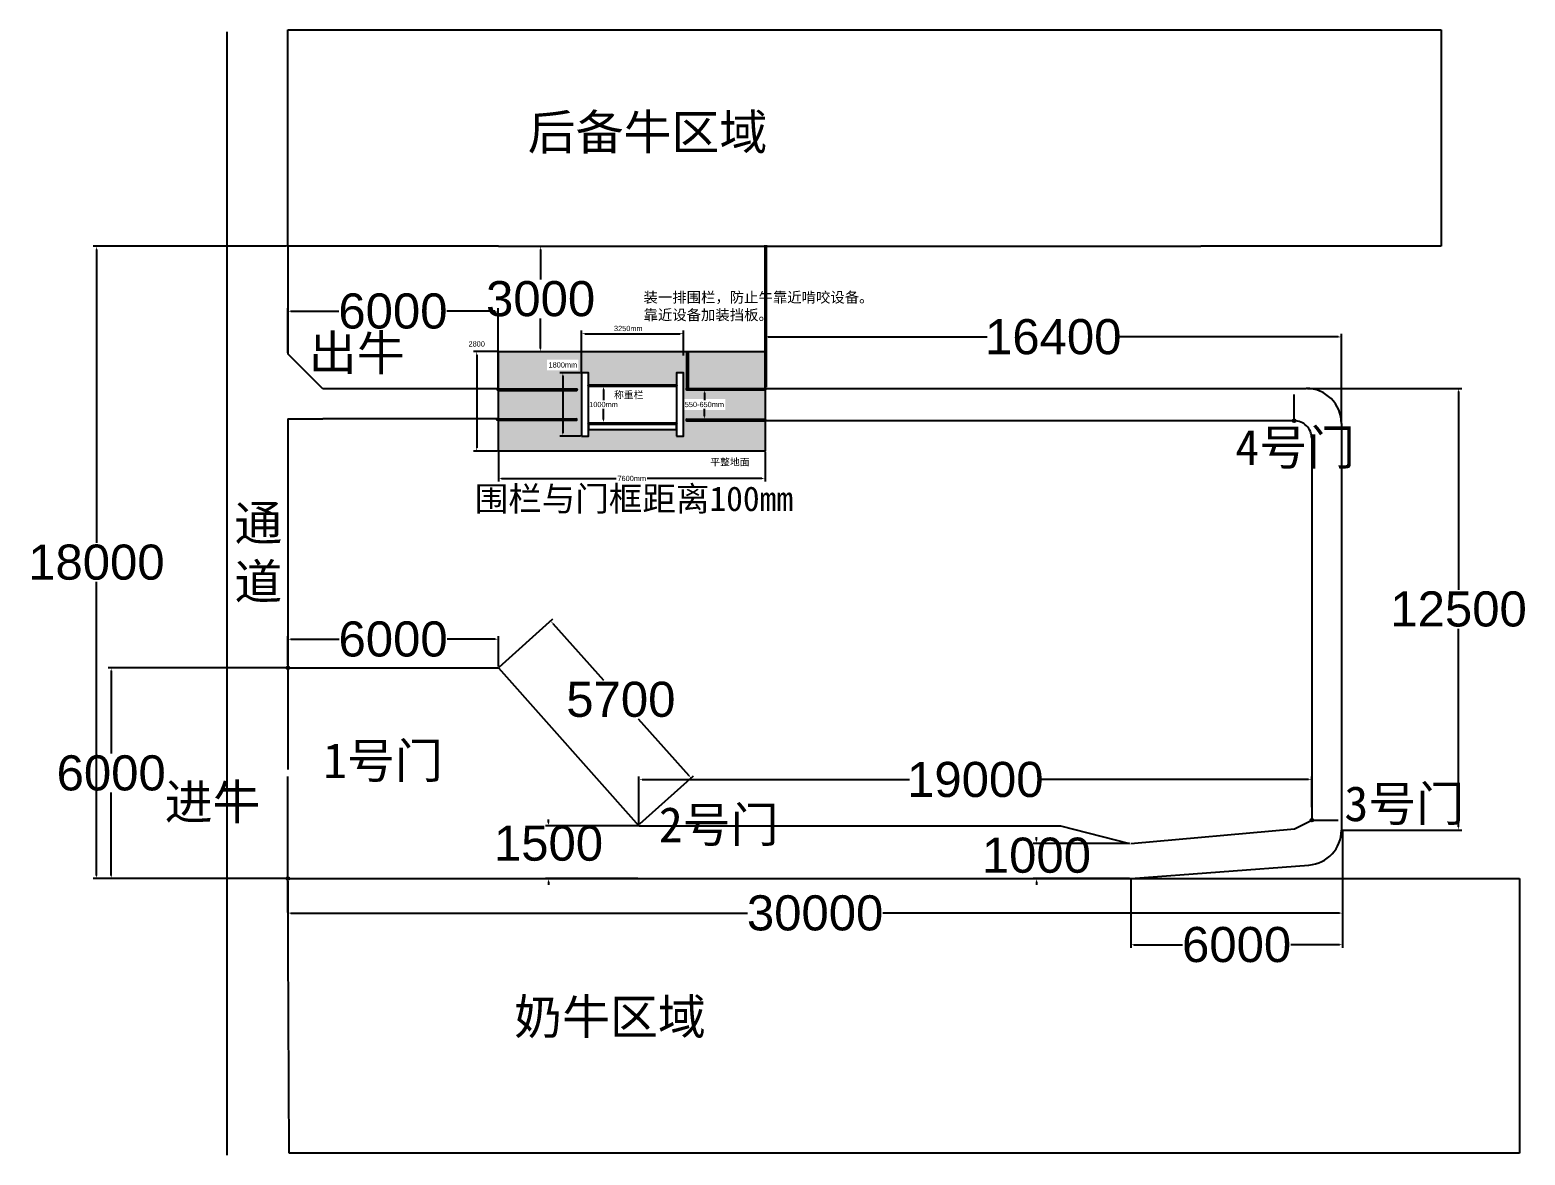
# Model space of a CAD drawing. Header units: inches. Extents: x -13197 to 29371, y -38601 to 16176.
# Drawn here: x -13197 to 29371, y -15856 to 16176 of the extents above; entities that cross this region are included whole.
import ezdxf

# ---------------------------------------------------------------- set-up
doc = ezdxf.new("R2010")
doc.units = ezdxf.units.IN
doc.header["$MEASUREMENT"] = 0
doc.styles.get("Standard").update_dxf_attribs({"font": 'arial.ttf'})
doc.dimstyles.get("Standard").update_dxf_attribs({"dimscale": 500, "dimtxt": 0.3, "dimasz": 0.18, "dimexe": 0.18, "dimexo": 0.0625, "dimgap": 0.09, "dimtad": 0, "dimtih": 1, "dimtoh": 1, "dimdec": 4, "dimzin": 0, "dimdsep": 46, "dimtxsty": 'Standard', "dimcen": 0.09, "dimclrd": 2, "dimadec": 0, "dimazin": 0, "dimtfac": 1, "dimtdec": 4, "dimtofl": 0, "dimtmove": 0, "dimatfit": 3, "dimfxl": 1, "dimtolj": 1, "dimtzin": 0, "dimarcsym": 0})

# ---------------------------------------------------------------- blocks, each defined once
blk = doc.blocks.new('*D3')
at = {"color": 0, "lineweight": -2, "transparency": 16777216}
for p, q in [((2509, 6446), (2509, 7618)), ((5408, 6904), (5408, 7618))]:
    blk.add_line(p, q, dxfattribs=at)
at = {"color": 2, "lineweight": -2, "transparency": 16777216}
blk.add_line((2599, 7528), (5318, 7528), dxfattribs=at)
at = {"color": 2, "transparency": 16777216}
for points in [[(2599, 7543), (2599, 7513), (2509, 7528)], [(5318, 7543), (5318, 7513), (5408, 7528)]]:
    blk.add_solid(points, dxfattribs=at)
at = {"layer": 'Defpoints', "color": 0, "transparency": 16777216}
for p in [(5408, 7528), (5408, 6873), (2509, 6415)]:
    blk.add_point(p, dxfattribs=at)
at = {"color": 0, "transparency": 16777216, "insert": (3839, 7675), "char_height": 150, "attachment_point": 5}
blk.add_mtext('\\A1;3250mm', dxfattribs=at)
blk = doc.blocks.new('*D4')
at = {"color": 0, "lineweight": -2, "transparency": 16777216}
for p, q in [((112, 7018), (-567, 7018)), ((112, 4187), (-567, 4187))]:
    blk.add_line(p, q, dxfattribs=at)
at = {"color": 2, "lineweight": -2, "transparency": 16777216}
blk.add_line((-477, 6928), (-477, 4277), dxfattribs=at)
at = {"color": 2, "transparency": 16777216}
for points in [[(-492, 6928), (-462, 6928), (-477, 7018)], [(-492, 4277), (-462, 4277), (-477, 4187)]]:
    blk.add_solid(points, dxfattribs=at)
at = {"layer": 'Defpoints', "color": 0, "transparency": 16777216}
for p in [(143, 7018), (-477, 4187), (143, 4187)]:
    blk.add_point(p, dxfattribs=at)
at = {"color": 0, "transparency": 16777216, "insert": (-477, 7235), "char_height": 150, "attachment_point": 5}
blk.add_mtext('\\A1;2800', dxfattribs=at)
blk = doc.blocks.new('*D5')
at = {"color": 0, "lineweight": -2, "transparency": 16777216}
for p, q in [((2478, 6415), (1886, 6415)), ((2478, 4615), (1886, 4615))]:
    blk.add_line(p, q, dxfattribs=at)
at = {"color": 2, "lineweight": -2, "transparency": 16777216}
blk.add_line((1976, 6325), (1976, 4705), dxfattribs=at)
at = {"color": 2, "transparency": 16777216}
for points in [[(1961, 6325), (1991, 6325), (1976, 6415)], [(1961, 4705), (1991, 4705), (1976, 4615)]]:
    blk.add_solid(points, dxfattribs=at)
at = {"layer": 'Defpoints', "color": 0, "transparency": 16777216}
for p in [(2509, 6415), (1976, 4615), (2509, 4615)]:
    blk.add_point(p, dxfattribs=at)
at = {"color": 0, "transparency": 16777216, "insert": (1976, 6638), "char_height": 150, "attachment_point": 5}
blk.add_mtext('\\A1;1800mm', dxfattribs=at)
blk = doc.blocks.new('*D6')
at = {"color": 0, "lineweight": -2, "transparency": 16777216}
for p, q in [((2740, 6031), (3224, 6031)), ((2740, 4991), (3224, 4991))]:
    blk.add_line(p, q, dxfattribs=at)
at = {"color": 2, "lineweight": -2, "transparency": 16777216}
for p, q in [((3134, 5941), (3134, 5632)), ((3134, 5081), (3134, 5389))]:
    blk.add_line(p, q, dxfattribs=at)
at = {"color": 2, "transparency": 16777216}
for points in [[(3119, 5941), (3149, 5941), (3134, 6031)], [(3119, 5081), (3149, 5081), (3134, 4991)]]:
    blk.add_solid(points, dxfattribs=at)
at = {"layer": 'Defpoints', "color": 0, "transparency": 16777216}
for p in [(2709, 6031), (3134, 6031), (2709, 4991)]:
    blk.add_point(p, dxfattribs=at)
at = {"color": 0, "transparency": 16777216, "insert": (3134, 5511), "char_height": 150, "attachment_point": 5}
blk.add_mtext('\\A1;1000mm', dxfattribs=at)
blk = doc.blocks.new('*D7')
at = {"color": 0, "lineweight": -2, "transparency": 16777216}
for p, q in [((5535, 5931), (6096, 5931)), ((5535, 5091), (6096, 5091))]:
    blk.add_line(p, q, dxfattribs=at)
at = {"color": 2, "lineweight": -2, "transparency": 16777216}
for p, q in [((6006, 5841), (6006, 5632)), ((6006, 5181), (6006, 5389))]:
    blk.add_line(p, q, dxfattribs=at)
at = {"color": 2, "transparency": 16777216}
for points in [[(5991, 5841), (6021, 5841), (6006, 5931)], [(5991, 5181), (6021, 5181), (6006, 5091)]]:
    blk.add_solid(points, dxfattribs=at)
at = {"layer": 'Defpoints', "color": 0, "transparency": 16777216}
for p in [(5504, 5931), (5504, 5091), (6006, 5091)]:
    blk.add_point(p, dxfattribs=at)
at = {"color": 0, "transparency": 16777216, "insert": (6006, 5511), "char_height": 150, "attachment_point": 5}
blk.add_mtext('\\A1;550-650mm', dxfattribs=at)
blk = doc.blocks.new('*D8')
at = {"color": 0, "lineweight": -2, "transparency": 16777216}
for p, q in [((143, 4156), (143, 3316)), ((7732, 4156), (7732, 3316))]:
    blk.add_line(p, q, dxfattribs=at)
at = {"color": 2, "lineweight": -2, "transparency": 16777216}
for p, q in [((233, 3406), (3497, 3406)), ((7642, 3406), (4378, 3406))]:
    blk.add_line(p, q, dxfattribs=at)
at = {"color": 2, "transparency": 16777216}
for points in [[(233, 3421), (233, 3391), (143, 3406)], [(7642, 3421), (7642, 3391), (7732, 3406)]]:
    blk.add_solid(points, dxfattribs=at)
at = {"layer": 'Defpoints', "color": 0, "transparency": 16777216}
for p in [(143, 4187), (7732, 4187), (7732, 3406)]:
    blk.add_point(p, dxfattribs=at)
at = {"color": 0, "transparency": 16777216, "insert": (3938, 3406), "char_height": 150, "attachment_point": 5}
blk.add_mtext('\\A1;7600mm', dxfattribs=at)
blk = doc.blocks.new('*D22')
at = {"color": 0, "lineweight": -2, "transparency": 16777216}
blk.add_line((-5857, 6986), (-5857, 8257), dxfattribs=at)
at = {"color": 2, "lineweight": -2, "transparency": 16777216}
for p, q in [((-5767, 8167), (-4402, 8167)), ((42, 8167), (-1323, 8167))]:
    blk.add_line(p, q, dxfattribs=at)
at = {"color": 0, "linetype": 'ByBlock', "lineweight": -2, "transparency": 16777216}
blk.add_line((132, 5966), (132, 8257), dxfattribs=at)
at = {"color": 2, "transparency": 16777216}
for points in [[(-5767, 8182), (-5767, 8152), (-5857, 8167)], [(42, 8182), (42, 8152), (132, 8167)]]:
    blk.add_solid(points, dxfattribs=at)
at = {"layer": 'Defpoints', "color": 0, "transparency": 16777216}
for p in [(132, 8167), (-5857, 6955), (132, 5935)]:
    blk.add_point(p, dxfattribs=at)
at = {"color": 0, "transparency": 16777216, "insert": (-2862, 8167), "char_height": 1000, "attachment_point": 5}
blk.add_mtext('\\A1;6000', dxfattribs=at)
blk = doc.blocks.new('*D23')
at = {"color": 0, "lineweight": -2, "transparency": 16777216}
for p, q in [((174, 10018), (1433, 10018)), ((174, 7018), (1433, 7018))]:
    blk.add_line(p, q, dxfattribs=at)
at = {"color": 2, "lineweight": -2, "transparency": 16777216}
for p, q in [((1343, 9928), (1343, 9074)), ((1343, 7108), (1343, 7962))]:
    blk.add_line(p, q, dxfattribs=at)
at = {"color": 2, "transparency": 16777216}
for points in [[(1328, 9928), (1358, 9928), (1343, 10018)], [(1328, 7108), (1358, 7108), (1343, 7018)]]:
    blk.add_solid(points, dxfattribs=at)
at = {"layer": 'Defpoints', "color": 0, "transparency": 16777216}
for p in [(143, 10018), (1343, 10018), (143, 7018)]:
    blk.add_point(p, dxfattribs=at)
at = {"color": 0, "transparency": 16777216, "insert": (1343, 8518), "char_height": 1000, "attachment_point": 5}
blk.add_mtext('\\A1;3000', dxfattribs=at)
blk = doc.blocks.new('*D24')
at = {"color": 0, "lineweight": -2, "transparency": 16777216}
for p, q in [((7732, 6002), (7732, 7526)), ((24143, 5002), (24143, 7526))]:
    blk.add_line(p, q, dxfattribs=at)
at = {"color": 2, "lineweight": -2, "transparency": 16777216}
for p, q in [((7822, 7436), (14060, 7436)), ((24053, 7436), (17815, 7436))]:
    blk.add_line(p, q, dxfattribs=at)
at = {"color": 2, "transparency": 16777216}
for points in [[(7822, 7451), (7822, 7421), (7732, 7436)], [(24053, 7451), (24053, 7421), (24143, 7436)]]:
    blk.add_solid(points, dxfattribs=at)
at = {"layer": 'Defpoints', "color": 0, "transparency": 16777216}
for p in [(24143, 7436), (7732, 5971), (24143, 4971)]:
    blk.add_point(p, dxfattribs=at)
at = {"color": 0, "transparency": 16777216, "insert": (15938, 7436), "char_height": 1000, "attachment_point": 5}
blk.add_mtext('\\A1;16400', dxfattribs=at)
blk = doc.blocks.new('*D25')
at = {"color": 0, "lineweight": -2, "transparency": 16777216}
for p, q in [((23174, 5971), (27568, 5971)), ((24174, -6602), (27568, -6602))]:
    blk.add_line(p, q, dxfattribs=at)
at = {"color": 2, "lineweight": -2, "transparency": 16777216}
for p, q in [((27478, 5881), (27478, 240)), ((27478, -6512), (27478, -871))]:
    blk.add_line(p, q, dxfattribs=at)
at = {"color": 2, "transparency": 16777216}
for points in [[(27463, 5881), (27493, 5881), (27478, 5971)], [(27463, -6512), (27493, -6512), (27478, -6602)]]:
    blk.add_solid(points, dxfattribs=at)
at = {"layer": 'Defpoints', "color": 0, "transparency": 16777216}
for p in [(23143, 5971), (24143, -6602), (27478, -6602)]:
    blk.add_point(p, dxfattribs=at)
at = {"color": 0, "transparency": 16777216, "insert": (27478, -315), "char_height": 1000, "attachment_point": 5}
blk.add_mtext('\\A1;12500', dxfattribs=at)
blk = doc.blocks.new('*D26')
at = {"color": 0, "lineweight": -2, "transparency": 16777216}
for p, q in [((-5888, 10018), (-11394, 10018)), ((-5888, -7982), (-11394, -7982))]:
    blk.add_line(p, q, dxfattribs=at)
at = {"color": 2, "lineweight": -2, "transparency": 16777216}
for p, q in [((-11304, 9928), (-11304, 1573)), ((-11304, -7892), (-11304, 462))]:
    blk.add_line(p, q, dxfattribs=at)
at = {"color": 2, "transparency": 16777216}
for points in [[(-11319, 9928), (-11289, 9928), (-11304, 10018)], [(-11319, -7892), (-11289, -7892), (-11304, -7982)]]:
    blk.add_solid(points, dxfattribs=at)
at = {"layer": 'Defpoints', "color": 0, "transparency": 16777216}
for p in [(-5857, 10018), (-11304, -7982), (-5857, -7982)]:
    blk.add_point(p, dxfattribs=at)
at = {"color": 0, "transparency": 16777216, "insert": (-11304, 1018), "char_height": 1000, "attachment_point": 5}
blk.add_mtext('\\A1;18000', dxfattribs=at)
blk = doc.blocks.new('*D27')
at = {"color": 0, "lineweight": -2, "transparency": 16777216}
for p, q in [((24174, -6633), (24174, -9057)), ((-5857, -8054), (-5857, -9057))]:
    blk.add_line(p, q, dxfattribs=at)
at = {"color": 2, "lineweight": -2, "transparency": 16777216}
for p, q in [((-5767, -8967), (7234, -8967)), ((24084, -8967), (11083, -8967))]:
    blk.add_line(p, q, dxfattribs=at)
at = {"color": 2, "transparency": 16777216}
for points in [[(-5767, -8952), (-5767, -8982), (-5857, -8967)], [(24084, -8952), (24084, -8982), (24174, -8967)]]:
    blk.add_solid(points, dxfattribs=at)
at = {"layer": 'Defpoints', "color": 0, "transparency": 16777216}
for p in [(24174, -6602), (-5857, -8022), (24174, -8967)]:
    blk.add_point(p, dxfattribs=at)
at = {"color": 0, "transparency": 16777216, "insert": (9158, -8967), "char_height": 1000, "attachment_point": 5}
blk.add_mtext('\\A1;30000', dxfattribs=at)
blk = doc.blocks.new('*D28')
at = {"color": 0, "lineweight": -2, "transparency": 16777216}
for p, q in [((-5888, -1982), (-10973, -1982)), ((-5888, -7982), (-10973, -7982))]:
    blk.add_line(p, q, dxfattribs=at)
at = {"color": 2, "lineweight": -2, "transparency": 16777216}
for p, q in [((-10883, -2072), (-10883, -4427)), ((-10883, -7892), (-10883, -5538))]:
    blk.add_line(p, q, dxfattribs=at)
at = {"color": 2, "transparency": 16777216}
for points in [[(-10898, -2072), (-10868, -2072), (-10883, -1982)], [(-10898, -7892), (-10868, -7892), (-10883, -7982)]]:
    blk.add_solid(points, dxfattribs=at)
at = {"layer": 'Defpoints', "color": 0, "transparency": 16777216}
for p in [(-5857, -1982), (-10883, -7982), (-5857, -7982)]:
    blk.add_point(p, dxfattribs=at)
at = {"color": 0, "transparency": 16777216, "insert": (-10883, -4982), "char_height": 1000, "attachment_point": 5}
blk.add_mtext('\\A1;6000', dxfattribs=at)
blk = doc.blocks.new('*D29')
at = {"color": 0, "lineweight": -2, "transparency": 16777216}
for p, q in [((-5857, -1911), (-5857, -1080)), ((143, -1951), (143, -1080))]:
    blk.add_line(p, q, dxfattribs=at)
at = {"color": 2, "lineweight": -2, "transparency": 16777216}
for p, q in [((-5767, -1170), (-4396, -1170)), ((53, -1170), (-1318, -1170))]:
    blk.add_line(p, q, dxfattribs=at)
at = {"color": 2, "transparency": 16777216}
for points in [[(-5767, -1155), (-5767, -1185), (-5857, -1170)], [(53, -1155), (53, -1185), (143, -1170)]]:
    blk.add_solid(points, dxfattribs=at)
at = {"layer": 'Defpoints', "color": 0, "transparency": 16777216}
for p in [(143, -1170), (-5857, -1942), (143, -1982)]:
    blk.add_point(p, dxfattribs=at)
at = {"color": 0, "transparency": 16777216, "insert": (-2857, -1170), "char_height": 1000, "attachment_point": 5}
blk.add_mtext('\\A1;6000', dxfattribs=at)
blk = doc.blocks.new('*D30')
at = {"color": 0, "lineweight": -2, "transparency": 16777216}
for p, q in [((18143, -8014), (18143, -9958)), ((24174, -8014), (24174, -9958))]:
    blk.add_line(p, q, dxfattribs=at)
at = {"color": 2, "lineweight": -2, "transparency": 16777216}
for p, q in [((18233, -9868), (19619, -9868)), ((24084, -9868), (22698, -9868))]:
    blk.add_line(p, q, dxfattribs=at)
at = {"color": 2, "transparency": 16777216}
for points in [[(18233, -9853), (18233, -9883), (18143, -9868)], [(24084, -9853), (24084, -9883), (24174, -9868)]]:
    blk.add_solid(points, dxfattribs=at)
at = {"layer": 'Defpoints', "color": 0, "transparency": 16777216}
for p in [(18143, -7982), (24174, -7982), (24174, -9868)]:
    blk.add_point(p, dxfattribs=at)
at = {"color": 0, "transparency": 16777216, "insert": (21158, -9868), "char_height": 1000, "attachment_point": 5}
blk.add_mtext('\\A1;6000', dxfattribs=at)
blk = doc.blocks.new('*D31')
at = {"color": 0, "lineweight": -2, "transparency": 16777216}
for p, q in [((166, -1962), (1695, -593)), ((4166, -6430), (5695, -5062))]:
    blk.add_line(p, q, dxfattribs=at)
at = {"color": 2, "lineweight": -2, "transparency": 16777216}
for p, q in [((1688, -720), (3131, -2332)), ((5568, -5055), (4125, -3443))]:
    blk.add_line(p, q, dxfattribs=at)
at = {"color": 2, "transparency": 16777216}
for points in [[(1699, -710), (1677, -730), (1628, -653)], [(5579, -5045), (5557, -5065), (5628, -5122)]]:
    blk.add_solid(points, dxfattribs=at)
at = {"layer": 'Defpoints', "color": 0, "transparency": 16777216}
for p in [(143, -1982), (5628, -5122), (4143, -6451)]:
    blk.add_point(p, dxfattribs=at)
at = {"color": 0, "transparency": 16777216, "insert": (3628, -2887), "char_height": 1000, "attachment_point": 5}
blk.add_mtext('\\A1;5700', dxfattribs=at)
blk = doc.blocks.new('*D32')
at = {"color": 0, "lineweight": -2, "transparency": 16777216}
for p, q in [((4143, -6451), (4143, -5078)), ((23295, -5951), (23295, -5078))]:
    blk.add_line(p, q, dxfattribs=at)
at = {"color": 2, "lineweight": -2, "transparency": 16777216}
for p, q in [((4233, -5168), (11841, -5168)), ((23205, -5168), (15597, -5168))]:
    blk.add_line(p, q, dxfattribs=at)
at = {"color": 2, "transparency": 16777216}
for points in [[(4233, -5153), (4233, -5183), (4143, -5168)], [(23205, -5153), (23205, -5183), (23295, -5168)]]:
    blk.add_solid(points, dxfattribs=at)
at = {"layer": 'Defpoints', "color": 0, "transparency": 16777216}
for p in [(23295, -5168), (23295, -5982), (4143, -6482)]:
    blk.add_point(p, dxfattribs=at)
at = {"color": 0, "transparency": 16777216, "insert": (13719, -5168), "char_height": 1000, "attachment_point": 5}
blk.add_mtext('\\A1;19000', dxfattribs=at)
blk = doc.blocks.new('*D37')
at = {"color": 2, "lineweight": -2, "transparency": 16777216}
for p, q in [((1568, -6392), (1568, -6302)), ((1568, -8072), (1568, -8162))]:
    blk.add_line(p, q, dxfattribs=at)
at = {"color": 0, "lineweight": -2, "transparency": 16777216}
for p, q in [((4112, -6482), (1478, -6482)), ((4112, -7982), (1478, -7982))]:
    blk.add_line(p, q, dxfattribs=at)
at = {"color": 2, "transparency": 16777216}
for points in [[(1553, -6392), (1583, -6392), (1568, -6482)], [(1553, -8072), (1583, -8072), (1568, -7982)]]:
    blk.add_solid(points, dxfattribs=at)
at = {"layer": 'Defpoints', "color": 0, "transparency": 16777216}
for p in [(4143, -6482), (1568, -7982), (4143, -7982)]:
    blk.add_point(p, dxfattribs=at)
at = {"color": 0, "transparency": 16777216, "insert": (1568, -6982), "char_height": 1000, "attachment_point": 5}
blk.add_mtext('\\A1;1500', dxfattribs=at)
blk = doc.blocks.new('*D38')
at = {"color": 2, "lineweight": -2, "transparency": 16777216}
for p, q in [((15459, -6892), (15459, -6802)), ((15459, -8072), (15459, -8162))]:
    blk.add_line(p, q, dxfattribs=at)
at = {"color": 0, "lineweight": -2, "transparency": 16777216}
for p, q in [((18112, -6982), (15369, -6982)), ((18112, -7982), (15369, -7982))]:
    blk.add_line(p, q, dxfattribs=at)
at = {"color": 2, "transparency": 16777216}
for points in [[(15444, -6892), (15474, -6892), (15459, -6982)], [(15444, -8072), (15474, -8072), (15459, -7982)]]:
    blk.add_solid(points, dxfattribs=at)
at = {"layer": 'Defpoints', "color": 0, "transparency": 16777216}
for p in [(15459, -6982), (18143, -6982), (18143, -7982)]:
    blk.add_point(p, dxfattribs=at)
at = {"color": 0, "transparency": 16777216, "insert": (15459, -7325), "char_height": 1000, "attachment_point": 5}
blk.add_mtext('\\A1;1000', dxfattribs=at)

msp = doc.modelspace()

# ---------------------------------------------------------------- hatches: boundary and pattern name
h = msp.add_hatch()
h.set_pattern_fill('GRAVEL', color=253, scale=150)
h.set_pattern_definition([(228.01279, (108, 5190.908), (-1200, -1350), [20.1804, -1997.8632]), (184.96974, (94.5, 5175.908), (1800, 150), [34.6302, -3428.3887]), (132.51045, (60, 5172.908), (1500, -1650), [24.4182, -2417.4049]), (267.27369, (1.5, 5135.408), (150, 3000), [31.5357, -3122.0337]), (292.83365, (0, 5103.908), (-750, 1800), [30.9232, -3061.406]), (357.27369, (12, 5075.408), (-3000, 150), [31.5357, -3122.0337]), (37.69424, (43.5, 5073.908), (-1950, -1500), [41.7043, -4128.7273]), (72.25533, (76.5, 5099.408), (1050, 3300), [39.3732, -3897.9482]), (121.42957, (88.5, 5136.908), (-1200, 1950), [31.6425, -3132.611]), (175.23636, (72, 5163.908), (1650, -150), [36.1248, -1770.1144]), (222.39744, (36, 5166.908), (-1800, -1650), [46.7172, -4625.0063]), (138.81407, (150, 5133.908), (-1050, 900), [15.9451, -1578.5767]), (171.46923, (138, 5144.408), (1950, -300), [30.3356, -3003.2267]), (225, (108, 5148.91), (-2e-14, -150), [21.2131, -190.919]), (203.1986, (97.5, 5166.908), (750, 300), [11.4237, -1130.9423]), (291.8014, (87, 5162.408), (-150, 450), [16.1554, -791.6193]), (30.96376, (93, 5147.408), (450, 300), [26.2394, -848.4034]), (161.56505, (115.5, 5160.91), (300, -150), [18.9736, -455.368]), (16.38954, (0, 5162.408), (1500, 450), [26.58, -2631.4268]), (70.34618, (25.5, 5169.908), (-600, -1650), [22.2992, -2207.6112]), (293.1986, (115.5, 5190.908), (-300, 750), [22.8472, -1119.5187]), (343.61046, (124.5, 5169.908), (-1500, 450), [26.58, -2631.4268]), (339.44395, (0, 5069.408), (-750, 300), [25.632, -1255.9686]), (294.77514, (24, 5060.408), (-750, 1650), [21.4767, -2126.1965]), (66.8014, (117, 5040.908), (300, 750), [22.8472, -1119.5187]), (17.35402, (126, 5061.908), (-1950, -600), [25.1446, -2489.3135]), (69.44395, (43.5, 5040.908), (-300, -750), [12.816, -1268.7846]), (101.30993, (108, 5040.908), (-150, 600), [7.6485, -757.2044]), (165.96376, (106.5, 5048.408), (450, -150), [30.9232, -587.5426]), (186.00901, (76.5, 5055.908), (1500, 150), [28.6575, -2837.0885]), (303.69007, (93, 5133.91), (-150, 300), [21.6333, -519.1994]), (353.15723, (105, 5115.908), (2550, -300), [37.7691, -3739.1344]), (60.9454, (142.5, 5111.408), (-600, -1050), [15.4434, -1528.9011]), (90, (150, 5124.91), (-150, 150), [9, -141]), (120.25644, (73.5, 5060.408), (600, -1050), [20.8386, -2063.028]), (48.01279, (63, 5078.408), (1200, 1350), [40.3608, -1977.6828]), (0, (90, 5108.41), (150, 150), [39, -111]), (325.30485, (129, 5108.408), (1500, -1050), [23.717, -2347.9911]), (254.0546, (148.5, 5094.908), (-150, -600), [21.8403, -1070.1762]), (207.645975, (142.5, 5073.908), (-2850, -1500), [35.5598, -3520.4211]), (175.42608, (111, 5057.408), (-1950, 150), [37.6198, -3724.361])])
edge = h.paths.add_edge_path()
edge.add_line((7758.75724, 5950.57756), (7775.38677, 5971.00801))
edge.add_line((7775.38677, 5971.00801), (7738.42884, 5970.57756))
edge.add_line((7738.42884, 5970.57756), (7738.42884, 5930.57756))
edge.add_line((7738.42884, 5930.57756), (7775.38677, 5931.00801))
edge.add_line((7775.38677, 5931.00801), (7758.75724, 5950.57756))
edge.add_arc((7738.42884, 5950.57756), 20.3284, -107.325071241, 0, ccw=False)
edge.add_line((7732.37519, 5931.17145), (7732.37519, 5091.08738))
edge.add_arc((7735.68988, 5071.03104), 20.3284, 0, 99.384374018, ccw=False)
edge.add_line((7756.01828, 5071.03104), (7775.38687, 5090.70255))
edge.add_line((7775.38687, 5090.70255), (7735.68988, 5091.03104))
edge.add_line((7735.68988, 5091.03104), (7735.68988, 5051.03104))
edge.add_line((7735.68988, 5051.03104), (7775.38687, 5050.70255))
edge.add_line((7775.38687, 5050.70255), (7756.01828, 5071.03104))
edge.add_arc((7735.68988, 5071.03104), 20.3284, -99.384374018, 0, ccw=False)
edge.add_line((7732.37519, 5050.9747), (7732.37519, 4186.94146))
edge.add_line((7732.37519, 4186.94146), (142.76229, 4186.94146))
edge.add_line((142.76229, 4186.94146), (139.31036, 5082.15835))
edge.add_arc((118.98196, 5082.15835), 20.3284, -180, 0, ccw=False)
edge.add_line((98.65356, 5082.15835), (84.62466, 5061.82988))
edge.add_line((84.62466, 5061.82988), (118.98196, 5061.82988))
edge.add_line((118.98196, 5061.82988), (118.98196, 5082.15835))
edge.add_line((118.98196, 5082.15835), (84.62466, 5101.82988))
edge.add_line((84.62466, 5101.82988), (98.65356, 5082.15835))
edge.add_arc((118.98196, 5082.15835), 20.3284, 0, 180, ccw=False)
edge.add_line((139.31036, 5082.15835), (140.79866, 5916.62741))
edge.add_arc((132.47042, 5935.17152), 20.3284, 180, 294.185066409, ccw=False)
edge.add_line((112.14202, 5935.17152), (98.11312, 5914.84305))
edge.add_line((98.11312, 5914.84305), (142.76229, 5917.64094))
edge.add_line((142.76229, 5917.64094), (132.47042, 5954.84305))
edge.add_line((132.47042, 5954.84305), (98.11312, 5954.84305))
edge.add_line((98.11312, 5954.84305), (112.14202, 5935.17152))
edge.add_arc((132.47042, 5935.17152), 20.3284, 59.58359649, 180, ccw=False)
edge.add_line((142.76229, 5952.7021), (142.76229, 7017.60364))
edge.add_line((142.76229, 7017.60364), (7732.37519, 7017.60364))
edge.add_line((7732.37519, 7017.60364), (7732.37519, 5969.98367))
edge.add_arc((7738.42884, 5950.57756), 20.3284, 0, 107.325071241, ccw=False)
h.paths.add_polyline_path([(156.04386, 5061.82986), (156.04386, 5101.82986), (2356.04386, 5101.82986), (2356.04386, 5061.82986)], flags=16)
h.paths.add_polyline_path([(169.53232, 5914.84303), (169.53232, 5954.84303), (2369.53232, 5954.84303), (2369.53232, 5914.84303)], flags=16)
h.paths.add_polyline_path([(2509.24455, 6414.79955), (2709.24455, 6414.79955), (2709.24455, 6070.79955), (5207.64347, 6070.79955), (5207.64347, 6414.79963), (5407.64347, 6414.79963), (5407.64347, 4614.79963), (5207.64347, 4614.79963), (5207.64347, 4800.90808), (2709.24455, 4800.90808), (2709.24455, 4614.79955), (2509.24455, 4614.79955)], flags=16)
h.paths.add_polyline_path([(2709, 4950.90808), (2709, 4990.90808), (5207.64347, 4990.90808), (5207.64347, 4950.90808)], flags=0)
h.paths.add_polyline_path([(5503.67744, 5050.70257), (5503.67744, 5090.70257), (7703.67744, 5090.70257), (7703.67744, 5050.70257)], flags=16)
h.paths.add_polyline_path([(5503.67734, 5931.00803), (5503.67734, 5971.00803), (7703.67734, 5971.00803), (7703.67734, 5931.00803)], flags=16)
h.paths.add_polyline_path([(1526.46179, 6482.26146), (2416.74146, 6482.26146), (2416.74146, 6791.36788), (1526.46179, 6791.36788)], flags=16)
h.paths.add_polyline_path([(2684.36323, 5355.22626), (3574.64291, 5355.22626), (3574.64291, 5664.33267), (2684.36323, 5664.33267)], flags=0)
h.paths.add_polyline_path([(5411.14785, 5355.22774), (6604.29247, 5355.22774), (6604.29247, 5664.33415), (5411.14785, 5664.33415)], flags=16)
h.paths.add_polyline_path([(3367.81243, 5593.90325), (4334.25172, 5593.90325), (4334.25172, 5978.62358), (3367.81243, 5978.62358)], flags=0)

# ---------------------------------------------------------------- linework, layer by layer
for p, q in [((-7588.44292, 16116.17387), (-7588.44292, -15855.76275)), ((-5857.23771, 10017.60364), (-5857.23771, 16175.56603)), ((-5857.23771, 16175.56603), (26979.04577, 16175.56603)), ((26979.04577, 16175.56603), (26979.04577, 10017.60364)), ((142.76229, 10017.60364), (-5857.23771, 10017.60364)), ((-5857.23771, 10017.60364), (-5857.23771, 6954.84305)), ((142.76229, 10017.60364), (20142.76229, 10017.60364)), ((26979.04577, 10017.60364), (20142.76229, 10017.60364)), ((-4857.23771, 5954.84305), (-5857.23771, 6954.84305)), ((2709.24455, 6070.79955), (2709.24455, 6050.79955)), ((2709.24455, 6070.79955), (5207.64347, 6070.79955)), ((2709.24455, 6030.79955), (2709.24455, 6050.79955)), ((2709.24455, 6030.79955), (5207.64347, 6030.79955)), ((5207.64347, 6070.79955), (5207.64347, 6050.79955)), ((5207.64347, 6030.79955), (5207.64347, 6050.79955)), ((5503.67734, 5971.00803), (5503.67734, 5951.00803)), ((5503.67734, 5971.00803), (7703.67734, 5971.00803)), ((7703.67734, 5971.00803), (7703.67734, 5951.00803)), ((7703.67734, 5971.00803), (23142.7623, 5971.00787)), ((132.47042, 5954.84305), (-4857.23771, 5954.84305)), ((169.53232, 5954.84303), (169.53232, 5934.84303)), ((169.53232, 5954.84303), (2369.53232, 5954.84303)), ((169.53232, 5914.84303), (169.53232, 5934.84303)), ((169.53232, 5914.84303), (2369.53232, 5914.84303)), ((2369.53232, 5954.84303), (2369.53232, 5934.84303)), ((2369.53232, 5914.84303), (2369.53232, 5934.84303)), ((5503.67734, 5931.00803), (5503.67734, 5951.00803)), ((5503.67734, 5931.00803), (7703.67734, 5931.00803)), ((7703.67734, 5931.00803), (7703.67734, 5951.00803)), ((22795.38698, 5050.70258), (22795.38698, 5800.70258)), ((-5857.23771, 5101.82988), (-5857.23771, 5061.82988)), ((-5857.23771, 5101.82988), (-5857.23771, 4101.82988)), ((-5857.23771, 5101.82988), (-4857.23771, 5101.82988)), ((118.98196, 5101.82988), (-4857.23771, 5101.82988)), ((156.04386, 5101.82986), (156.04386, 5081.82986)), ((156.04386, 5101.82986), (2356.04386, 5101.82986)), ((156.04386, 5061.82986), (156.04386, 5081.82986)), ((156.04386, 5061.82986), (2356.04386, 5061.82986)), ((2356.04386, 5101.82986), (2356.04386, 5081.82986)), ((2356.04386, 5061.82986), (2356.04386, 5081.82986)), ((2709, 4990.90808), (2709, 4970.90808)), ((2709, 4990.90808), (5207.64347, 4990.90808)), ((2709, 4950.90808), (2709, 4970.90808)), ((2709, 4950.90808), (5207.64347, 4950.90808)), ((5207.64347, 4990.90808), (5207.64347, 4970.90808)), ((5207.64347, 4950.90808), (5207.64347, 4970.90808)), ((5503.67744, 5090.70257), (5503.67744, 5070.70257)), ((5503.67744, 5090.70257), (7703.67744, 5090.70257)), ((5503.67744, 5050.70257), (5503.67744, 5070.70257)), ((5503.67744, 5050.70257), (7703.67744, 5050.70257)), ((7703.67744, 5090.70257), (7703.67744, 5070.70257)), ((7703.67744, 5050.70257), (7703.67744, 5070.70257)), ((22795.38698, 5050.70258), (7703.67744, 5050.70257)), ((24142.76229, 4971.00787), (24142.76229, -2068.99213)), ((23295.38698, 4550.70258), (23295.38698, -1482.39636)), ((-5857.23771, 4101.82988), (-5857.23771, -1982.39636)), ((23295.38698, -1482.39636), (23295.38698, -6321.84685)), ((-5857.23771, -1982.39636), (-5857.23771, -4882.39636)), ((-5857.23771, -1982.39636), (142.76229, -1982.39636)), ((142.76229, -1982.39636), (4142.76229, -6482.39636)), ((24142.76229, -2068.99213), (24142.76229, -6601.70836)), ((-5857.23771, -7982.39636), (-5857.23771, -5082.39636)), ((-5857.23771, -7982.39636), (-5857.23771, -5982.39636)), ((22805.27372, -6567.03799), (23295.38698, -6321.84685)), ((23295.38698, -6321.84685), (24045.38698, -6321.84685)), ((4142.76229, -6482.39636), (16142.76229, -6482.39636)), ((16142.76229, -6482.39636), (18111.51229, -6982.39636)), ((18142.76229, -6982.39636), (22805.27372, -6567.03799)), ((18142.76229, -7982.39636), (23218.11482, -7598.86531)), ((-5857.23771, -7982.39636), (18142.76229, -7982.39636)), ((-5857.23771, -7982.39636), (29213.82731, -7982.39636)), ((-5817.23771, -15802.89718), (-5857.23771, -7982.39636)), ((29213.82731, -7982.39636), (29213.82731, -15802.89718)), ((29213.82731, -15802.89718), (-5817.23771, -15802.89718))]:
    msp.add_line(p, q)
at = {"color": 1}
for p, q in [((7732.37518, 6002.25804), (7732.37518, 10045.20951)), ((7778.10758, 6002.25804), (7778.10758, 10045.20951)), ((5507.83318, 5974.65217), (5507.83318, 7017.60364)), ((5553.56558, 5974.65217), (5553.56558, 7017.60364))]:
    msp.add_line(p, q, dxfattribs=at)
for points in [[(142.76229, 7017.60364), (7732.37519, 7017.60364), (7732.37519, 4186.94146), (142.76229, 4186.94146)], [(2509.24455, 4614.79955), (2709.24455, 4614.79955), (2709.24455, 6414.79955), (2509.24455, 6414.79955)], [(5207.64347, 4614.79963), (5407.64347, 4614.79963), (5407.64347, 6414.79963), (5207.64347, 6414.79963)], [(2709.24455, 4800.90808), (5207.64347, 4800.90808), (5207.64347, 4950.90808), (2709.24455, 4950.90808)]]:
    msp.add_lwpolyline(points, close=True)
for centre, radius in [((7738.42884, 5950.57756), 20.3284), ((132.47042, 5935.17152), 20.3284), ((118.98196, 5082.15835), 20.3284), ((7735.68988, 5071.03104), 20.3284), ((22795.38698, 5050.70258), 40), ((-5857.23771, -1982.39636), 40), ((23295.38698, -6321.84685), 40), ((-5857.23771, -7982.39636), 40)]:
    msp.add_circle(centre, radius)
for centre, radius, start, end in [((2709.24455, 6050.79955), 20, 90, 270), ((5207.64347, 6050.79955), 20, -90, 90), ((5503.67734, 5951.00803), 20, 90, 270), ((7703.67734, 5951.00803), 20, -90, 90), ((23142.76229, 4971.00787), 1000, 0, 89.999999397), ((169.53232, 5934.84303), 20, 90, 270), ((2369.53232, 5934.84303), 20, -90, 90), ((156.04386, 5081.82986), 20, 90, 270), ((2356.04386, 5081.82986), 20, -90, 90), ((2709, 4970.90808), 20, 90, 270), ((5207.64347, 4970.90808), 20, -90, 90), ((5503.67744, 5070.70257), 20, 90, 270), ((7703.67744, 5070.70257), 20, -90, 90), ((22795.38698, 4550.70258), 500, 0, 90.000000015), ((23142.76229, -6601.70836), 1000, 274.321478101, 0)]:
    msp.add_arc(centre, radius, start, end)

# ---------------------------------------------------------------- texts
for s, p in [('称重栏', (3431.93249, 5685.30844)), ('平整地面', (6171.76567, 3772.29972))]:
    msp.add_text(s, height=200).set_placement(p)
at = {"color": 4, "char_height": 1000, "attachment_point": 1}
for s, width, heights, insert in [('{\\fSimSun|b0|i0|c134|p2;后备牛区域}', 8213.1688966, [1284.64751], (977.24477, 13766.01339)), ('{\\fSimSun|b0|i0|c134|p2;出牛}', 3137.0052896, [3608.15617], (-5257.7623, 7482.71696)), ('{\\fSimSun|b0|i0|c134|p2;4号门}', 3790.3625028, [1722.50959], (21121.34847, 4792.95332)), ('{\\fSimSun|b0|i0|c134|p2;通\\P道}', 1519.6571431, [3608.15617], (-7376.89485, 2637.24169)), ('{\\fSimSun|b0|i0|c134|p2;1号门}', 3790.3625028, [1722.50959], (-4850.76192, -4125.30434)), ('{\\fSimSun|b0|i0|c134|p2;进牛}', 3137.0052896, [3608.15617], (-9360.25391, -5302.18994)), ('{\\fSimSun|b0|i0|c134|p2;3号门}', 3790.3625028, [1722.50959], (24226.73781, -5350.16804)), ('{\\fSimSun|b0|i0|c134|p2;2号门}', 3790.3625028, [1722.50959], (4709.68498, -5947.55184)), ('{\\fSimSun|b0|i0|c134|p2;奶牛区域}', 8213.1688966, [1284.64751], (589.36687, -11418.87512))]:
    msp.add_mtext_dynamic_manual_height_columns(s, width=width, gutter_width=0, heights=heights, dxfattribs=dict(at, insert=insert))
at = {"color": 1, "attachment_point": 1}
for s, width, insert, char_height in [('{\\fSimSun|b0|i0|c134|p2;装一排围栏，防止牛靠近啃咬设备。\\P靠近设备加装挡板。}', 8213.1688966, (4272.58002, 8713.20432), 300), ('{\\fSimSun|b0|i0|c134|p2;围栏与门框距离100mm}', 10546.3537163, (-533.36843, 3179.6179), 700)]:
    msp.add_mtext_dynamic_manual_height_columns(s, width=width, gutter_width=0, heights=[1284.64751], dxfattribs=dict(at, insert=insert, char_height=char_height))

# ---------------------------------------------------------------- dimensions: what is measured, and where the dimension line sits
for base, p1, p2, text, override, picture, middle in [((-11304.28055, -7982.39636), (-5857.23771, 10017.60364), (-5857.23771, -7982.39636), '18000', {"dimtxt": 2}, '*D26', (-11304.28055, 1017.60364)), ((-476.97337, 4186.94146), (142.76229, 7017.60364), (142.76229, 4186.94146), '2800', {"dimtmove": 2}, '*D4', (-477.37057, 7235.15309)), ((1976.25715, 4614.79955), (2509.24455, 6414.79955), (2509.24455, 4614.79955), '1800mm', {"dimtmove": 2}, '*D5', (1976.25715, 6637.88902)), ((-10882.74913, -7982.39636), (-5857.23771, -1982.39636), (-5857.23771, -7982.39636), '6000', {"dimtxt": 2}, '*D28', (-10882.74913, -4982.39636)), ((1567.88395, -7982.39636), (4142.76229, -6482.39636), (4142.76229, -7982.39636), '1500', {"dimtxt": 2}, '*D37', (1567.88395, -6982.39636)), ((15459.07061, -6982.39636), (18142.76229, -7982.39636), (18142.76229, -6982.39636), '1000', {"dimtxt": 2}, '*D38', (15459.07061, -7325.2242))]:
    dim = msp.add_linear_dim(base=base, p1=p1, p2=p2, angle=90, text=text, dimstyle='Standard', override=override)
    dim.commit()
    dim.dimension.update_dxf_attribs({"geometry": picture, "text_midpoint": middle, "dimtype": 160})
for base, p1, p2, text, picture, middle in [((1343.4892, 10017.60364), (142.76229, 7017.60364), (142.76229, 10017.60364), '3000', '*D23', (1343.4892, 8517.60364)), ((27478.40251, -6601.70836), (23142.7623, 5971.00787), (24142.76229, -6601.70836), '12500', '*D25', (27478.40251, -315.35024))]:
    dim = msp.add_linear_dim(base=base, p1=p1, p2=p2, angle=90, text=text, dimstyle='Standard', override={"dimtxt": 2})
    dim.commit()
    dim.dimension.update_dxf_attribs({"geometry": picture, "text_midpoint": middle})
for base, p1, p2, text, picture, middle in [((132.47042, 8166.59083), (-5857.23771, 6954.84305), (132.47042, 5935.17152), '6000', '*D22', (-2862.38365, 8166.59083)), ((24142.76229, 7435.60595), (7732.37519, 5971.00803), (24142.76229, 4971.00787), '16400', '*D24', (15937.56874, 7435.60595)), ((142.76229, -1170.09531), (-5857.23771, -1942.39636), (142.76229, -1982.39636), '6000', '*D29', (-2857.23771, -1170.09531)), ((23295.38698, -5167.58266), (4142.76229, -6482.39636), (23295.38698, -5982.39636), '19000', '*D32', (13719.07463, -5167.58266)), ((24174.01229, -8966.57981), (-5857.03312, -8022.39584), (24174.01229, -6601.70836), '30000', '*D27', (9158.48959, -8966.57981)), ((24174.01229, -9867.64661), (18142.76229, -7982.39636), (24174.01229, -7982.39636), '6000', '*D30', (21158.38729, -9867.64661))]:
    dim = msp.add_linear_dim(base=base, p1=p1, p2=p2, text=text, dimstyle='Standard', override={"dimtxt": 2})
    dim.commit()
    dim.dimension.update_dxf_attribs({"geometry": picture, "text_midpoint": middle})
dim = msp.add_linear_dim(base=(5407.64347, 7528.14605), p1=(2509.24455, 6414.79955), p2=(5407.64347, 6872.8728), text='3250mm', dimstyle='Standard', override={"dimtmove": 2})
dim.commit()
dim.dimension.update_dxf_attribs({"geometry": '*D3', "text_midpoint": (3839.19697, 7675.46045), "dimtype": 160})
for base, p1, p2, text, picture, middle in [((3134.1586, 6030.79955), (2709, 4990.90808), (2709.24455, 6030.79955), '1000mm', '*D6', (3134.1586, 5510.85382)), ((6005.92957, 5090.70257), (5503.67734, 5931.00803), (5503.67744, 5090.70257), '550-650mm', '*D7', (6005.92957, 5510.8553))]:
    dim = msp.add_linear_dim(base=base, p1=p1, p2=p2, angle=90, text=text, dimstyle='Standard')
    dim.commit()
    dim.dimension.update_dxf_attribs({"geometry": picture, "text_midpoint": middle})
dim = msp.add_linear_dim(base=(7732.37519, 3406.34613), p1=(142.76229, 4186.94146), p2=(7732.37519, 4186.94146), text='7600mm', dimstyle='Standard')
dim.commit()
dim.dimension.update_dxf_attribs({"geometry": '*D8', "text_midpoint": (3937.56874, 3406.34613)})
dim = msp.add_aligned_dim(p1=(142.76229, -1982.39636), p2=(4142.76229, -6451.14636), distance=1993.44932, text='5700', dimstyle='Standard', override={"dimtxt": 2})
dim.commit()
dim.dimension.update_dxf_attribs({"geometry": '*D31', "text_midpoint": (3628.09139, -2887.24601)})

doc.saveas('drawing.dxf')
